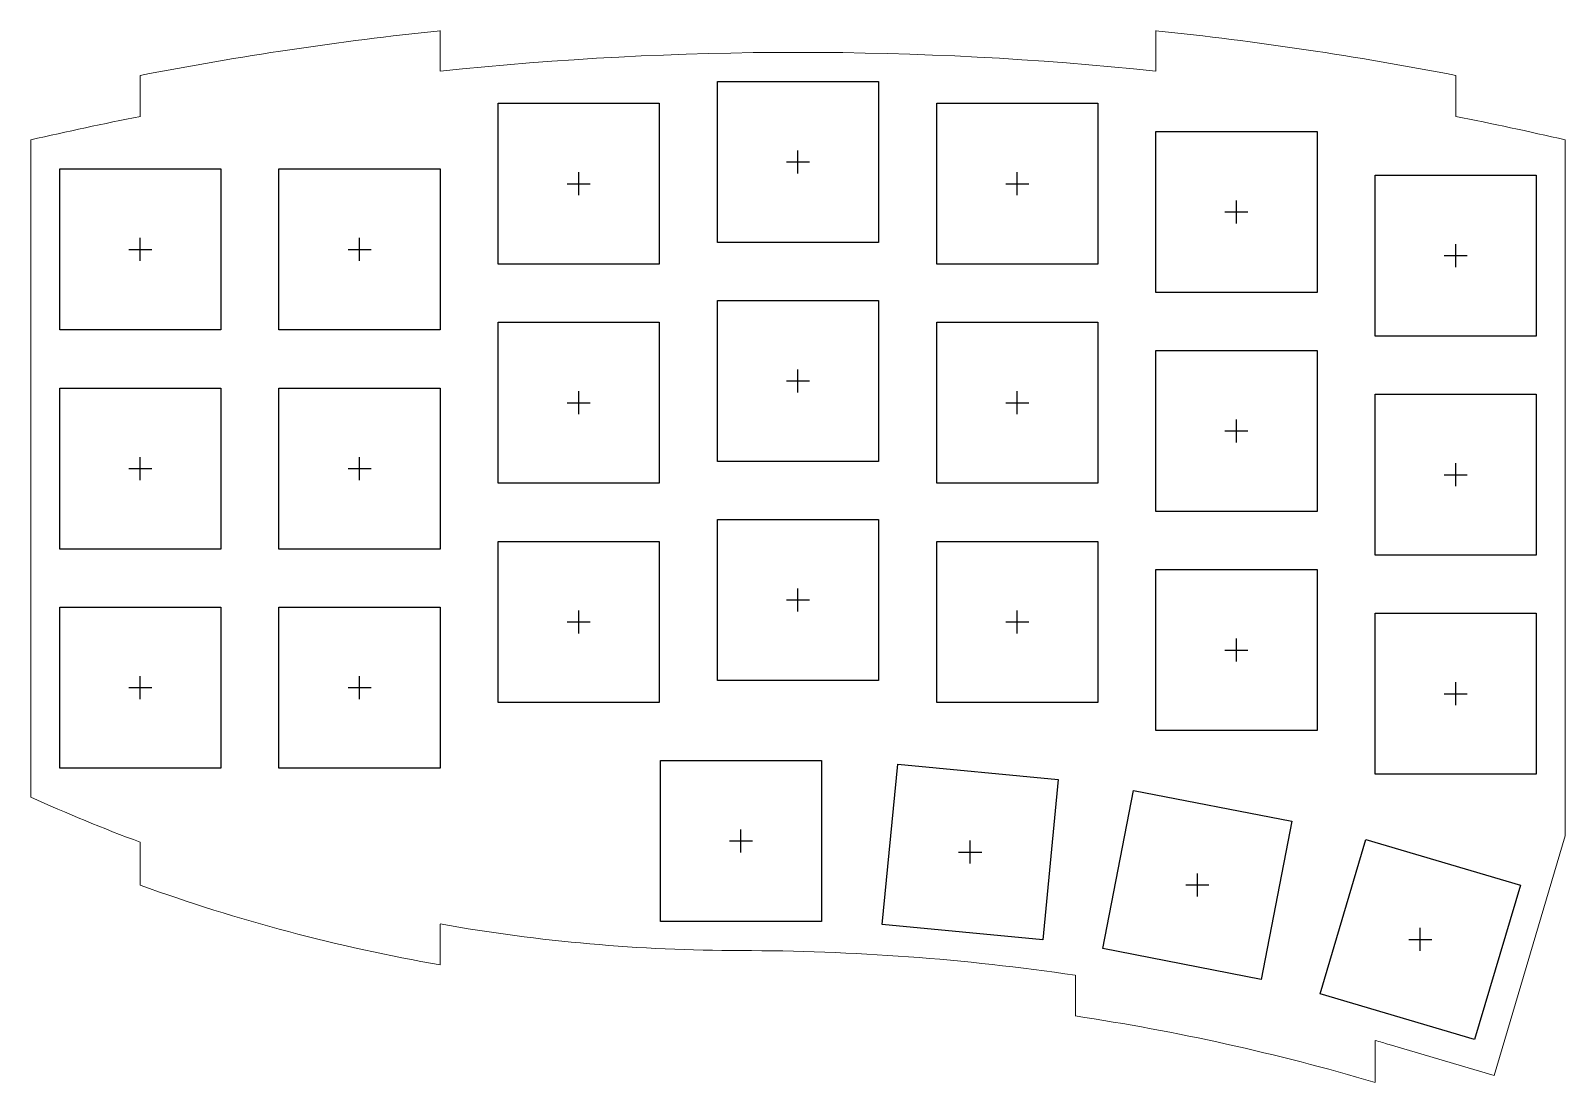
# Model space of a CAD drawing. Header units: millimetres. Extents: x 0 to 133, y -90 to 2.
import ezdxf

# ---------------------------------------------------------------- set-up
doc = ezdxf.new("R2010")
doc.units = ezdxf.units.MM
doc.layers.add('00 CUTOUT', color=7, linetype='CONTINUOUS')
doc.layers.add('50 CENTER', color=1, linetype='CONTINUOUS')
doc.layers.add('10 OUTLINE', color=7, linetype='CONTINUOUS', lineweight=0)

msp = doc.modelspace()

# ---------------------------------------------------------------- linework, layer by layer
at = {"layer": '00 CUTOUT'}
for p, q in [((59.67, -2.53), (73.67, -2.53)), ((59.67, -16.53), (59.67, -2.53)), ((73.67, -2.53), (73.67, -16.53)), ((40.62, -4.43), (54.62, -4.43)), ((40.62, -18.43), (40.62, -4.43)), ((54.62, -4.43), (54.62, -18.43)), ((78.73, -4.43), (92.73, -4.43)), ((78.73, -18.43), (78.73, -4.43)), ((92.73, -4.43), (92.73, -18.43)), ((97.78, -6.88), (111.78, -6.88)), ((97.78, -20.88), (97.78, -6.88)), ((111.78, -6.88), (111.78, -20.88)), ((2.53, -10.14), (16.53, -10.14)), ((2.53, -24.14), (2.53, -10.14)), ((16.53, -10.14), (16.53, -24.14)), ((21.58, -10.14), (35.58, -10.14)), ((21.58, -24.14), (21.58, -10.14)), ((35.58, -10.14), (35.58, -24.14)), ((116.83, -10.68), (130.83, -10.68)), ((116.83, -24.68), (116.83, -10.68)), ((130.83, -10.68), (130.83, -24.68)), ((73.67, -16.53), (59.67, -16.53)), ((54.62, -18.43), (40.62, -18.43)), ((92.73, -18.43), (78.73, -18.43)), ((111.78, -20.88), (97.78, -20.88)), ((59.67, -21.58), (73.67, -21.58)), ((59.67, -35.58), (59.67, -21.58)), ((73.67, -21.58), (73.67, -35.58)), ((40.62, -23.48), (54.62, -23.48)), ((40.62, -37.48), (40.62, -23.48)), ((54.62, -23.48), (54.62, -37.48)), ((78.73, -23.48), (92.73, -23.48)), ((78.73, -37.48), (78.73, -23.48)), ((92.73, -23.48), (92.73, -37.48)), ((16.53, -24.14), (2.53, -24.14)), ((35.58, -24.14), (21.58, -24.14)), ((130.83, -24.68), (116.83, -24.68)), ((97.78, -25.93), (111.78, -25.93)), ((97.78, -39.93), (97.78, -25.93)), ((111.78, -25.93), (111.78, -39.93)), ((2.53, -29.2), (16.53, -29.2)), ((2.53, -43.2), (2.53, -29.2)), ((16.53, -29.2), (16.53, -43.2)), ((21.58, -29.2), (35.58, -29.2)), ((21.58, -43.2), (21.58, -29.2)), ((35.58, -29.2), (35.58, -43.2)), ((116.83, -29.73), (130.83, -29.73)), ((116.83, -43.73), (116.83, -29.73)), ((130.83, -29.73), (130.83, -43.73)), ((73.67, -35.58), (59.67, -35.58)), ((54.62, -37.48), (40.62, -37.48)), ((92.73, -37.48), (78.73, -37.48)), ((111.78, -39.93), (97.78, -39.93)), ((59.67, -40.62), (73.67, -40.62)), ((59.67, -54.62), (59.67, -40.62)), ((73.67, -40.62), (73.67, -54.62)), ((40.62, -42.53), (54.62, -42.53)), ((40.62, -56.53), (40.62, -42.53)), ((54.62, -42.53), (54.62, -56.53)), ((78.73, -42.53), (92.73, -42.53)), ((78.73, -56.53), (78.73, -42.53)), ((92.73, -42.53), (92.73, -56.53)), ((16.53, -43.2), (2.53, -43.2)), ((35.58, -43.2), (21.58, -43.2)), ((130.83, -43.73), (116.83, -43.73)), ((97.78, -44.98), (111.78, -44.98)), ((97.78, -58.98), (97.78, -44.98)), ((111.78, -44.98), (111.78, -58.98)), ((2.53, -48.24), (16.53, -48.24)), ((2.53, -62.24), (2.53, -48.24)), ((16.53, -48.24), (16.53, -62.24)), ((21.58, -48.24), (35.58, -48.24)), ((21.58, -62.24), (21.58, -48.24)), ((35.58, -48.24), (35.58, -62.24)), ((116.83, -48.78), (130.83, -48.78)), ((116.83, -62.78), (116.83, -48.78)), ((130.83, -48.78), (130.83, -62.78)), ((73.67, -54.62), (59.67, -54.62)), ((54.62, -56.53), (40.62, -56.53)), ((92.73, -56.53), (78.73, -56.53)), ((111.78, -58.98), (97.78, -58.98)), ((16.53, -62.24), (2.53, -62.24)), ((35.58, -62.24), (21.58, -62.24)), ((54.72, -61.58), (68.72, -61.58)), ((54.72, -75.58), (54.72, -61.58)), ((68.72, -61.58), (68.72, -75.58)), ((74, -75.84), (75.34, -61.9)), ((75.34, -61.9), (89.28, -63.24)), ((89.28, -63.24), (87.94, -77.18)), ((130.83, -62.78), (116.83, -62.78)), ((93.17, -77.94), (95.84, -64.19)), ((95.84, -64.19), (109.59, -66.86)), ((109.59, -66.86), (106.92, -80.61)), ((112.05, -81.86), (116.03, -68.44)), ((116.03, -68.44), (129.45, -72.42)), ((129.45, -72.42), (125.47, -85.84)), ((68.72, -75.58), (54.72, -75.58)), ((87.94, -77.18), (74, -75.84)), ((106.92, -80.61), (93.17, -77.94)), ((125.47, -85.84), (112.05, -81.86))]:
    msp.add_line(p, q, dxfattribs=at)
at = {"layer": '10 OUTLINE'}
for p, q in [((35.58, 1.88), (35.58, -1.64)), ((97.78, 1.88), (97.78, -1.64)), ((9.53, -2.01), (9.53, -5.58)), ((123.83, -2.01), (123.83, -5.58)), ((0.01, -7.62), (0.01, -64.77)), ((133.35, -7.62), (133.35, -68.12)), ((9.53, -68.69), (9.53, -72.42)), ((127.18, -88.98), (133.35, -68.12)), ((35.58, -75.8), (35.58, -79.35)), ((90.78, -80.25), (90.78, -83.79)), ((116.83, -85.92), (116.83, -89.56)), ((127.18, -88.98), (118.05, -86.27))]:
    msp.add_line(p, q, dxfattribs=at)
for centre, radius, start, end in [((66.68, -295.9), 299.39, 95.9625, 101.005), ((66.68, -295.9), 299.39, 78.9954, 84.0375), ((66.68, -295.9), 295.89, 83.9667, 96.0333), ((66.68, -295.9), 295.89, 101.136, 103.023), ((66.68, -295.9), 295.89, 76.9774, 78.8636), ((61.71, 71.3), 149.4, 245.604, 249.556), ((61.71, 71.3), 152.9, 250.044, 260.1584), ((61.71, 71.3), 149.4, 259.9255, 270.002), ((61.67, -276.73), 198.62, 81.573, 89.9861), ((61.67, -276.73), 195.12, 73.5796, 81.4207), ((61.67, -276.73), 198.62, 73.5118, 73.8769)]:
    msp.add_arc(centre, radius, start, end, dxfattribs=at)
at = {"layer": '50 CENTER'}
for p, q in [((66.67, -10.53), (66.67, -8.53)), ((47.62, -12.43), (47.62, -10.43)), ((65.67, -9.53), (67.67, -9.53)), ((85.73, -12.43), (85.73, -10.43)), ((46.62, -11.43), (48.62, -11.43)), ((84.73, -11.43), (86.73, -11.43)), ((104.78, -14.88), (104.78, -12.88)), ((103.78, -13.88), (105.78, -13.88)), ((8.53, -17.14), (10.53, -17.14)), ((9.53, -18.14), (9.53, -16.14)), ((27.58, -17.14), (29.58, -17.14)), ((28.58, -18.14), (28.58, -16.14)), ((123.83, -18.68), (123.83, -16.68)), ((122.83, -17.68), (124.83, -17.68)), ((66.67, -29.58), (66.67, -27.58)), ((65.67, -28.58), (67.67, -28.58)), ((46.62, -30.48), (48.62, -30.48)), ((47.62, -31.48), (47.62, -29.48)), ((84.73, -30.48), (86.73, -30.48)), ((85.73, -31.48), (85.73, -29.48)), ((104.78, -33.93), (104.78, -31.93)), ((103.78, -32.93), (105.78, -32.93)), ((9.53, -37.2), (9.53, -35.2)), ((28.58, -37.2), (28.58, -35.2)), ((123.83, -37.73), (123.83, -35.73)), ((8.53, -36.2), (10.53, -36.2)), ((27.58, -36.2), (29.58, -36.2)), ((122.83, -36.73), (124.83, -36.73)), ((66.67, -48.62), (66.67, -46.62)), ((65.67, -47.62), (67.67, -47.62)), ((47.62, -50.53), (47.62, -48.53)), ((85.73, -50.53), (85.73, -48.53)), ((46.62, -49.53), (48.62, -49.53)), ((84.73, -49.53), (86.73, -49.53)), ((103.78, -51.98), (105.78, -51.98)), ((104.78, -52.98), (104.78, -50.98)), ((9.53, -56.24), (9.53, -54.24)), ((28.58, -56.24), (28.58, -54.24)), ((8.53, -55.24), (10.53, -55.24)), ((27.58, -55.24), (29.58, -55.24)), ((122.83, -55.78), (124.83, -55.78)), ((123.83, -56.78), (123.83, -54.78)), ((61.72, -69.58), (61.72, -67.58)), ((60.72, -68.58), (62.72, -68.58)), ((81.64, -70.54), (81.64, -68.54)), ((80.64, -69.54), (82.64, -69.54)), ((101.38, -73.4), (101.38, -71.4)), ((100.38, -72.4), (102.38, -72.4)), ((119.75, -77.14), (121.75, -77.14)), ((120.75, -78.14), (120.75, -76.14))]:
    msp.add_line(p, q, dxfattribs=at)

doc.saveas('drawing.dxf')
